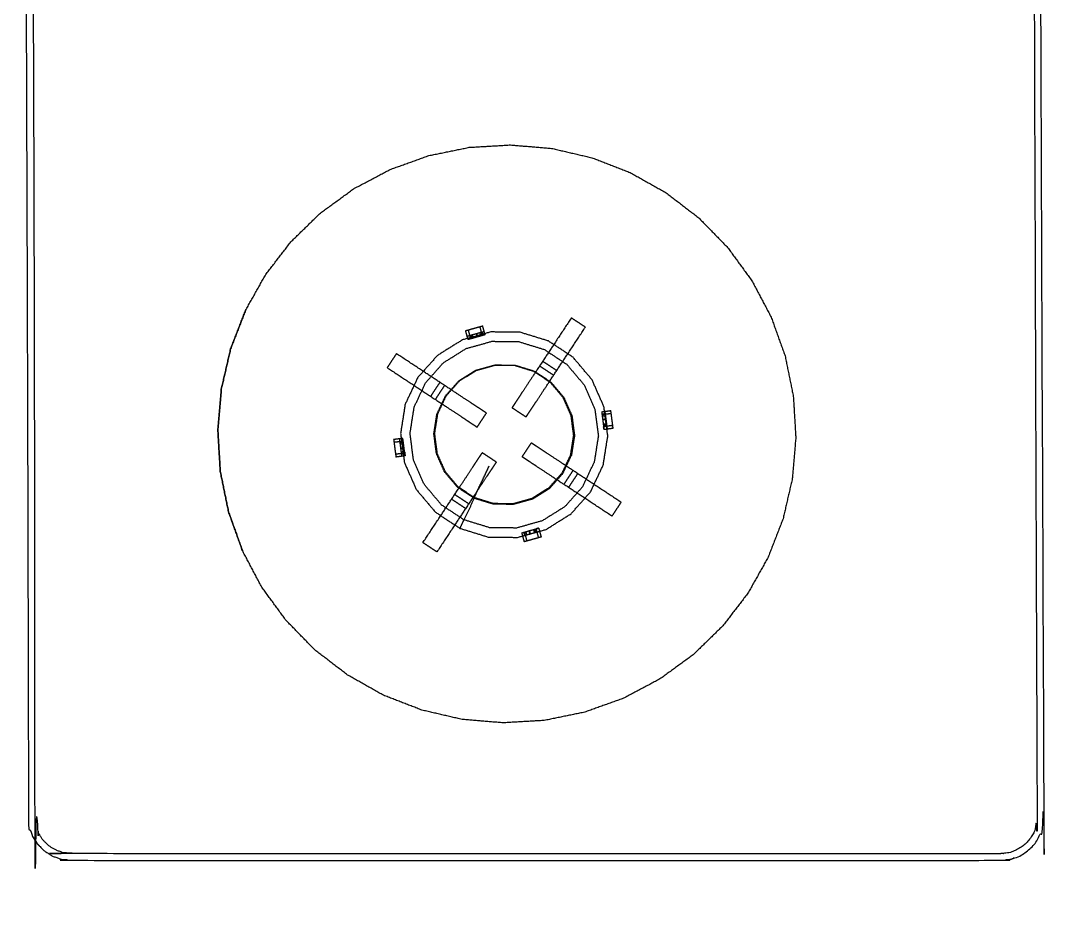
# Model space of a CAD drawing. Header units: millimetres. Extents: x 3429 to 24139, y -631 to 9878.
# Drawn here: x 8568.6 to 8644.1, y 3611.2 to 3677 of the extents above; entities that cross this region are included whole.
import ezdxf

# ---------------------------------------------------------------- set-up
doc = ezdxf.new("R2010")
doc.units = ezdxf.units.MM
for name, color, linetype, lineweight in [('multid_gorunus_3', 23, 'Continuous', 13), ('multid_gorunus_4', 15, 'Continuous', 9), ('multid_gorunus_5', 193, 'Continuous', 5), ('multid_gorunus_6', 54, 'Continuous', 0)]:
    doc.layers.add(name, color=color, linetype=linetype, lineweight=lineweight)

# ---------------------------------------------------------------- blocks, each defined once
blk = doc.blocks.new('grup-2')
at = {"layer": 'multid_gorunus_3', "lineweight": -3}
for points in [[(1850.679, 6079.01), (1850.366, 6079.046), (1850.053, 6079.082), (1849.766, 6079.185), (1849.479, 6079.288), (1849.225, 6079.449), (1848.972, 6079.61), (1848.76, 6079.822), (1848.549, 6080.034), (1848.388, 6080.287), (1848.226, 6080.541), (1848.123, 6080.828), (1848.021, 6081.115), (1847.984, 6081.428), (1847.948, 6081.74), (1848.276, 6143.515), (1848.276, 6195.285), (1848.312, 6195.597), (1848.348, 6195.91), (1848.451, 6196.197), (1848.554, 6196.485), (1848.715, 6196.738), (1848.876, 6196.992), (1849.088, 6197.203), (1849.3, 6197.415), (1849.553, 6197.576), (1849.807, 6197.737), (1850.094, 6197.84), (1850.381, 6197.943), (1850.694, 6197.979), (1851.006, 6198.015), (1885.276, 6198.015), (1919.545, 6198.015), (1919.858, 6197.979), (1920.171, 6197.943), (1920.458, 6197.84), (1920.745, 6197.737), (1920.999, 6197.576), (1921.252, 6197.415), (1921.464, 6197.203), (1921.675, 6196.992), (1921.837, 6196.738), (1921.998, 6196.485), (1922.101, 6196.197), (1922.204, 6195.91), (1922.24, 6195.597), (1922.276, 6195.285), (1921.948, 6153.51), (1921.948, 6081.74), (1921.912, 6081.428), (1921.876, 6081.115), (1921.773, 6080.828), (1921.67, 6080.541), (1921.509, 6080.287), (1921.348, 6080.034), (1921.136, 6079.822), (1920.925, 6079.61), (1920.671, 6079.449), (1920.418, 6079.288), (1920.13, 6079.185), (1919.843, 6079.082), (1919.53, 6079.046), (1919.218, 6079.01), (1884.948, 6079.01), (1850.679, 6079.01)], [(1850.679, 6079.01), (1850.366, 6079.046), (1850.053, 6079.082), (1849.766, 6079.185), (1849.479, 6079.288), (1849.225, 6079.449), (1848.972, 6079.61), (1848.76, 6079.822), (1848.549, 6080.034), (1848.388, 6080.287), (1848.226, 6080.541), (1848.123, 6080.828), (1848.021, 6081.115), (1847.984, 6081.428), (1847.948, 6081.74), (1848.276, 6143.515), (1848.276, 6195.285), (1848.312, 6195.597), (1848.348, 6195.91), (1848.451, 6196.197), (1848.554, 6196.485), (1848.715, 6196.738), (1848.876, 6196.992), (1849.088, 6197.203), (1849.3, 6197.415), (1849.553, 6197.576), (1849.807, 6197.737), (1850.094, 6197.84), (1850.381, 6197.943), (1850.694, 6197.979), (1851.006, 6198.015), (1885.276, 6198.015), (1919.545, 6198.015), (1919.858, 6197.979), (1920.171, 6197.943), (1920.458, 6197.84), (1920.745, 6197.737), (1920.999, 6197.576), (1921.252, 6197.415), (1921.464, 6197.203), (1921.675, 6196.992), (1921.837, 6196.738), (1921.998, 6196.485), (1922.101, 6196.197), (1922.204, 6195.91), (1922.24, 6195.597), (1922.276, 6195.285), (1921.948, 6153.51), (1921.948, 6081.74), (1921.912, 6081.428), (1921.876, 6081.115), (1921.773, 6080.828), (1921.67, 6080.541), (1921.509, 6080.287), (1921.348, 6080.034), (1921.136, 6079.822), (1920.925, 6079.61), (1920.671, 6079.449), (1920.418, 6079.288), (1920.13, 6079.185), (1919.843, 6079.082), (1919.53, 6079.046), (1919.218, 6079.01), (1884.948, 6079.01), (1850.679, 6079.01)], [(1849.937, 6078.595), (1850.307, 6078.553), (1850.677, 6078.51), (1884.948, 6078.51), (1919.22, 6078.51), (1919.59, 6078.553), (1919.96, 6078.595), (1920.299, 6078.717), (1920.639, 6078.838), (1920.939, 6079.029), (1921.238, 6079.22), (1921.488, 6079.47), (1921.739, 6079.72), (1921.929, 6080.02), (1922.12, 6080.319), (1922.241, 6080.659), (1922.363, 6080.999), (1922.406, 6081.369), (1922.448, 6081.738), (1922.448, 6153.51), (1922.776, 6195.287), (1922.733, 6195.657), (1922.691, 6196.027), (1922.569, 6196.366), (1922.447, 6196.706), (1922.257, 6197.006), (1922.066, 6197.305), (1921.816, 6197.555), (1921.566, 6197.806), (1921.266, 6197.996), (1920.966, 6198.187), (1920.627, 6198.308), (1920.287, 6198.43), (1919.917, 6198.473), (1919.547, 6198.515), (1885.276, 6198.515), (1851.004, 6198.515), (1850.635, 6198.473), (1850.265, 6198.43), (1849.925, 6198.308), (1849.585, 6198.187), (1849.286, 6197.996), (1848.986, 6197.806), (1848.736, 6197.555), (1848.486, 6197.305), (1848.295, 6197.006), (1848.104, 6196.706), (1847.983, 6196.366), (1847.861, 6196.027), (1847.819, 6195.657), (1847.776, 6195.287), (1847.776, 6143.515), (1847.448, 6081.738), (1847.491, 6081.369), (1847.534, 6080.999), (1847.655, 6080.659), (1847.777, 6080.319), (1847.967, 6080.02), (1848.158, 6079.72), (1848.408, 6079.47), (1848.658, 6079.22), (1848.958, 6079.029), (1849.258, 6078.838), (1849.597, 6078.717), (1849.937, 6078.595)], [(1849.937, 6078.595), (1850.307, 6078.553), (1850.677, 6078.51), (1884.948, 6078.51), (1919.22, 6078.51), (1919.59, 6078.553), (1919.96, 6078.595), (1920.299, 6078.717), (1920.639, 6078.838), (1920.939, 6079.029), (1921.238, 6079.22), (1921.488, 6079.47), (1921.739, 6079.72), (1921.929, 6080.02), (1922.12, 6080.319), (1922.241, 6080.659), (1922.363, 6080.999), (1922.406, 6081.369), (1922.448, 6081.738), (1922.448, 6153.51), (1922.776, 6195.287), (1922.733, 6195.657), (1922.691, 6196.027), (1922.569, 6196.366), (1922.447, 6196.706), (1922.257, 6197.006), (1922.066, 6197.305), (1921.816, 6197.555), (1921.566, 6197.806), (1921.266, 6197.996), (1920.966, 6198.187), (1920.627, 6198.308), (1920.287, 6198.43), (1919.917, 6198.473), (1919.547, 6198.515), (1885.276, 6198.515), (1851.004, 6198.515), (1850.635, 6198.473), (1850.265, 6198.43), (1849.925, 6198.308), (1849.585, 6198.187), (1849.286, 6197.996), (1848.986, 6197.806), (1848.736, 6197.555), (1848.486, 6197.305), (1848.295, 6197.006), (1848.104, 6196.706), (1847.983, 6196.366), (1847.861, 6196.027), (1847.819, 6195.657), (1847.776, 6195.287), (1847.776, 6143.515), (1847.448, 6081.738), (1847.491, 6081.369), (1847.534, 6080.999), (1847.655, 6080.659), (1847.777, 6080.319), (1847.967, 6080.02), (1848.158, 6079.72), (1848.408, 6079.47), (1848.658, 6079.22), (1848.958, 6079.029), (1849.258, 6078.838), (1849.597, 6078.717), (1849.937, 6078.595)]]:
    blk.add_open_spline(points, degree=2, knots=[-16, -16, -16, -15, -15, -14, -14, -13, -13, -12, -12, -11, -11, -10, -10, -9, -9, -8, -8, -7, -7, -6, -6, -5, -5, -4, -4, -3, -3, -2, -2, -1, -1, 0, 0, 1, 1, 2, 2, 3, 3, 4, 4, 5, 5, 6, 6, 7, 7, 8, 8, 9, 9, 10, 10, 11, 11, 12, 12, 13, 13, 14, 14, 15, 15, 16, 16, 16], dxfattribs=at)
at = {"layer": 'multid_gorunus_4', "lineweight": -3}
for points, knots in [([(1898.406, 6128.068), (1898.406, 6128.068), (1898.406, 6128.069), (1897.062, 6128.781), (1895.718, 6129.494), (1894.286, 6130.007), (1892.853, 6130.52), (1891.363, 6130.825), (1889.873, 6131.13), (1888.354, 6131.218), (1886.835, 6131.307), (1885.32, 6131.18), (1883.804, 6131.053), (1882.322, 6130.71), (1880.839, 6130.367), (1879.421, 6129.818), (1878.002, 6129.269), (1876.677, 6128.523), (1875.351, 6127.776), (1874.145, 6126.85), (1872.938, 6125.923), (1871.877, 6124.834), (1870.815, 6123.744), (1869.918, 6122.515), (1869.022, 6121.286), (1868.31, 6119.942), (1867.599, 6118.597), (1867.085, 6117.165), (1866.571, 6115.734), (1866.267, 6114.243), (1865.963, 6112.753), (1865.873, 6111.234), (1865.783, 6109.715), (1865.911, 6108.2), (1866.04, 6106.684), (1866.381, 6105.202), (1866.723, 6103.719), (1867.273, 6102.301), (1867.823, 6100.883), (1868.569, 6099.557), (1869.314, 6098.23), (1870.241, 6097.025), (1871.169, 6095.819), (1872.258, 6094.756), (1873.346, 6093.694), (1874.576, 6092.798), (1875.806, 6091.903), (1877.15, 6091.19), (1878.494, 6090.478), (1879.926, 6089.965), (1881.358, 6089.452), (1882.848, 6089.147), (1884.339, 6088.842), (1885.857, 6088.753), (1887.376, 6088.664), (1888.892, 6088.791), (1890.408, 6088.918), (1891.89, 6089.261), (1893.372, 6089.604), (1894.791, 6090.153), (1896.209, 6090.702), (1897.535, 6091.449), (1898.86, 6092.195), (1900.067, 6093.121), (1901.273, 6094.048), (1902.335, 6095.138), (1903.396, 6096.227), (1904.293, 6097.456), (1905.19, 6098.685), (1905.901, 6100.03), (1906.613, 6101.374), (1907.127, 6102.806), (1907.641, 6104.238), (1907.945, 6105.728), (1908.249, 6107.219), (1908.338, 6108.737), (1908.428, 6110.256), (1908.3, 6111.772), (1908.172, 6113.287), (1907.83, 6114.77), (1907.488, 6116.252), (1906.938, 6117.67), (1906.388, 6119.089), (1905.643, 6120.415), (1904.897, 6121.741), (1903.97, 6122.947), (1903.042, 6124.152), (1901.954, 6125.215), (1900.865, 6126.277), (1899.635, 6127.173), (1898.406, 6128.069)], [7.999876, 7.999876, 7.999876, 8, 8, 9, 9, 10, 10, 11, 11, 12, 12, 13, 13, 14, 14, 15, 15, 16, 16, 17, 17, 18, 18, 19, 19, 20, 20, 21, 21, 22, 22, 23, 23, 24, 24, 25, 25, 26, 26, 27, 27, 28, 28, 29, 29, 30, 30, 31, 31, 32, 32, 33, 33, 34, 34, 35, 35, 36, 36, 37, 37, 38, 38, 39, 39, 40, 40, 41, 41, 42, 42, 43, 43, 44, 44, 45, 45, 46, 46, 47, 47, 48, 48, 49, 49, 50, 50, 51, 51, 52, 52, 52]), ([(1898.406, 6128.068), (1898.406, 6128.068), (1898.406, 6128.069), (1897.062, 6128.781), (1895.718, 6129.494), (1894.286, 6130.007), (1892.853, 6130.52), (1891.363, 6130.825), (1889.873, 6131.13), (1888.354, 6131.218), (1886.835, 6131.307), (1885.32, 6131.18), (1883.804, 6131.053), (1882.322, 6130.71), (1880.839, 6130.367), (1879.421, 6129.818), (1878.002, 6129.269), (1876.677, 6128.523), (1875.351, 6127.776), (1874.145, 6126.85), (1872.938, 6125.923), (1871.877, 6124.834), (1870.815, 6123.744), (1869.918, 6122.515), (1869.022, 6121.286), (1868.31, 6119.942), (1867.599, 6118.597), (1867.085, 6117.165), (1866.571, 6115.734), (1866.267, 6114.243), (1865.963, 6112.753), (1865.873, 6111.234), (1865.783, 6109.715), (1865.911, 6108.2), (1866.04, 6106.684), (1866.381, 6105.202), (1866.723, 6103.719), (1867.273, 6102.301), (1867.823, 6100.883), (1868.569, 6099.557), (1869.314, 6098.23), (1870.241, 6097.025), (1871.169, 6095.819), (1872.258, 6094.756), (1873.346, 6093.694), (1874.576, 6092.798), (1875.806, 6091.903), (1877.15, 6091.19), (1878.494, 6090.478), (1879.926, 6089.965), (1881.358, 6089.452), (1882.848, 6089.147), (1884.339, 6088.842), (1885.857, 6088.753), (1887.376, 6088.664), (1888.892, 6088.791), (1890.408, 6088.918), (1891.89, 6089.261), (1893.372, 6089.604), (1894.791, 6090.153), (1896.209, 6090.702), (1897.535, 6091.449), (1898.86, 6092.195), (1900.067, 6093.121), (1901.273, 6094.048), (1902.335, 6095.138), (1903.396, 6096.227), (1904.293, 6097.456), (1905.19, 6098.685), (1905.901, 6100.03), (1906.613, 6101.374), (1907.127, 6102.806), (1907.641, 6104.238), (1907.945, 6105.728), (1908.249, 6107.219), (1908.338, 6108.737), (1908.428, 6110.256), (1908.3, 6111.772), (1908.172, 6113.287), (1907.83, 6114.77), (1907.488, 6116.252), (1906.938, 6117.67), (1906.388, 6119.089), (1905.643, 6120.415), (1904.897, 6121.741), (1903.97, 6122.947), (1903.042, 6124.152), (1901.954, 6125.215), (1900.865, 6126.277), (1899.635, 6127.173), (1898.406, 6128.069)], [7.999876, 7.999876, 7.999876, 8, 8, 9, 9, 10, 10, 11, 11, 12, 12, 13, 13, 14, 14, 15, 15, 16, 16, 17, 17, 18, 18, 19, 19, 20, 20, 21, 21, 22, 22, 23, 23, 24, 24, 25, 25, 26, 26, 27, 27, 28, 28, 29, 29, 30, 30, 31, 31, 32, 32, 33, 33, 34, 34, 35, 35, 36, 36, 37, 37, 38, 38, 39, 39, 40, 40, 41, 41, 42, 42, 43, 43, 44, 44, 45, 45, 46, 46, 47, 47, 48, 48, 49, 49, 50, 50, 51, 51, 52, 52, 52]), ([(1906.388, 6119.089), (1906.938, 6117.67), (1907.488, 6116.252), (1907.83, 6114.77), (1908.172, 6113.287), (1908.3, 6111.772), (1908.428, 6110.256), (1908.338, 6108.737), (1908.249, 6107.219), (1907.945, 6105.728), (1907.641, 6104.238), (1907.127, 6102.806), (1906.613, 6101.374)], [61, 61, 61, 62, 62, 63, 63, 64, 64, 65, 65, 66, 66, 67, 67, 67]), ([(1906.388, 6119.089), (1906.938, 6117.67), (1907.488, 6116.252), (1907.83, 6114.77), (1908.172, 6113.287), (1908.3, 6111.772), (1908.428, 6110.256), (1908.338, 6108.737), (1908.249, 6107.219), (1907.945, 6105.728), (1907.641, 6104.238), (1907.127, 6102.806), (1906.613, 6101.374)], [61, 61, 61, 62, 62, 63, 63, 64, 64, 65, 65, 66, 66, 67, 67, 67])]:
    blk.add_open_spline(points, degree=2, knots=knots, dxfattribs=at)
at = {"layer": 'multid_gorunus_5', "lineweight": -3}
for points, knots in [([(1881.308, 6117.859), (1881.567, 6118.03), (1881.825, 6118.201), (1882.084, 6118.372), (1882.343, 6118.543)], [0, 0, 0, 1, 1, 2, 2, 2]), ([(1881.308, 6117.859), (1881.567, 6118.03), (1881.825, 6118.201), (1882.084, 6118.372), (1882.343, 6118.543)], [0, 0, 0, 1, 1, 2, 2, 2]), ([(1882.343, 6118.543), (1882.987, 6117.568), (1883.631, 6116.594), (1884.159, 6115.794), (1884.688, 6114.994), (1884.956, 6114.588), (1885.224, 6114.183), (1885.452, 6113.838), (1885.68, 6113.493), (1885.867, 6113.209), (1886.054, 6112.926), (1886.201, 6112.704), (1886.347, 6112.483), (1886.452, 6112.324), (1886.556, 6112.166), (1886.619, 6112.071), (1886.682, 6111.975), (1886.703, 6111.944), (1886.724, 6111.912)], [8, 8, 8, 9, 9, 10, 10, 11, 11, 12, 12, 13, 13, 14, 14, 15, 15, 16, 16, 17, 17, 17]), ([(1882.343, 6118.543), (1882.987, 6117.568), (1883.631, 6116.594), (1884.159, 6115.794), (1884.688, 6114.994), (1884.956, 6114.588), (1885.224, 6114.183), (1885.452, 6113.838), (1885.68, 6113.493), (1885.867, 6113.209), (1886.054, 6112.926), (1886.201, 6112.704), (1886.347, 6112.483), (1886.452, 6112.324), (1886.556, 6112.166), (1886.619, 6112.071), (1886.682, 6111.975), (1886.703, 6111.944), (1886.724, 6111.912)], [8, 8, 8, 9, 9, 10, 10, 11, 11, 12, 12, 13, 13, 14, 14, 15, 15, 16, 16, 17, 17, 17]), ([(1885.689, 6111.228), (1885.668, 6111.26), (1885.647, 6111.291), (1885.584, 6111.387), (1885.521, 6111.482), (1885.416, 6111.641), (1885.312, 6111.799), (1885.165, 6112.02), (1885.019, 6112.242), (1884.832, 6112.525), (1884.644, 6112.809), (1884.417, 6113.154), (1884.189, 6113.499), (1883.921, 6113.904), (1883.653, 6114.31), (1883.124, 6115.11), (1882.596, 6115.91), (1881.952, 6116.884), (1881.308, 6117.859)], [2, 2, 2, 3, 3, 4, 4, 5, 5, 6, 6, 7, 7, 8, 8, 9, 9, 10, 10, 11, 11, 11]), ([(1885.689, 6111.228), (1885.668, 6111.26), (1885.647, 6111.291), (1885.584, 6111.387), (1885.521, 6111.482), (1885.416, 6111.641), (1885.312, 6111.799), (1885.165, 6112.02), (1885.019, 6112.242), (1884.832, 6112.525), (1884.644, 6112.809), (1884.417, 6113.154), (1884.189, 6113.499), (1883.921, 6113.904), (1883.653, 6114.31), (1883.124, 6115.11), (1882.596, 6115.91), (1881.952, 6116.884), (1881.308, 6117.859)], [2, 2, 2, 3, 3, 4, 4, 5, 5, 6, 6, 7, 7, 8, 8, 9, 9, 10, 10, 11, 11, 11]), ([(1888.705, 6117.297), (1888.74, 6117.423), (1888.775, 6117.548), (1888.832, 6117.752), (1888.889, 6117.956)], [0, 0, 0, 1, 1, 2, 2, 2]), ([(1888.705, 6117.297), (1888.74, 6117.423), (1888.775, 6117.548), (1888.832, 6117.752), (1888.889, 6117.956)], [0, 0, 0, 1, 1, 2, 2, 2]), ([(1890.144, 6117.605), (1890.002, 6117.645), (1889.86, 6117.684), (1889.642, 6117.745), (1889.424, 6117.806), (1889.232, 6117.86), (1889.041, 6117.914), (1888.965, 6117.935), (1888.889, 6117.956)], [25, 25, 25, 26, 26, 27, 27, 28, 28, 29, 29, 29]), ([(1890.144, 6117.605), (1890.002, 6117.645), (1889.86, 6117.684), (1889.642, 6117.745), (1889.424, 6117.806), (1889.232, 6117.86), (1889.041, 6117.914), (1888.965, 6117.935), (1888.889, 6117.956)], [25, 25, 25, 26, 26, 27, 27, 28, 28, 29, 29, 29]), ([(1888.901, 6117.243), (1888.936, 6117.368), (1888.971, 6117.493), (1889.028, 6117.697), (1889.085, 6117.901)], [0, 0, 0, 1, 1, 2, 2, 2]), ([(1888.901, 6117.243), (1888.936, 6117.368), (1888.971, 6117.493), (1889.028, 6117.697), (1889.085, 6117.901)], [0, 0, 0, 1, 1, 2, 2, 2]), ([(1888.705, 6117.297), (1888.781, 6117.276), (1888.856, 6117.255), (1889.048, 6117.201), (1889.24, 6117.148), (1889.457, 6117.087), (1889.675, 6117.026), (1889.818, 6116.986), (1889.96, 6116.946), (1889.995, 6117.072), (1890.03, 6117.197), (1890.087, 6117.401), (1890.144, 6117.605)], [-2, -2, -2, -1, -1, 0, 0, 1, 1, 2, 2, 3, 3, 4, 4, 4]), ([(1888.705, 6117.297), (1888.781, 6117.276), (1888.856, 6117.255), (1889.048, 6117.201), (1889.24, 6117.148), (1889.457, 6117.087), (1889.675, 6117.026), (1889.818, 6116.986), (1889.96, 6116.946), (1889.995, 6117.072), (1890.03, 6117.197), (1890.087, 6117.401), (1890.144, 6117.605)], [-2, -2, -2, -1, -1, 0, 0, 1, 1, 2, 2, 3, 3, 4, 4, 4]), ([(1890.03, 6117.197), (1889.888, 6117.237), (1889.746, 6117.277), (1889.528, 6117.338), (1889.31, 6117.399), (1889.118, 6117.452), (1888.926, 6117.506), (1888.851, 6117.527), (1888.775, 6117.548)], [0, 0, 0, 1, 1, 2, 2, 3, 3, 4, 4, 4]), ([(1890.03, 6117.197), (1889.888, 6117.237), (1889.746, 6117.277), (1889.528, 6117.338), (1889.31, 6117.399), (1889.118, 6117.452), (1888.926, 6117.506), (1888.851, 6117.527), (1888.775, 6117.548)], [0, 0, 0, 1, 1, 2, 2, 3, 3, 4, 4, 4]), ([(1889.96, 6117.656), (1889.903, 6117.453), (1889.846, 6117.249), (1889.811, 6117.123), (1889.775, 6116.998)], [34, 34, 34, 35, 35, 36, 36, 36]), ([(1889.96, 6117.656), (1889.903, 6117.453), (1889.846, 6117.249), (1889.811, 6117.123), (1889.775, 6116.998)], [34, 34, 34, 35, 35, 36, 36, 36]), ([(1888.619, 6111.528), (1888.651, 6111.549), (1888.682, 6111.57), (1888.778, 6111.632), (1888.873, 6111.695), (1889.032, 6111.8), (1889.19, 6111.905), (1889.411, 6112.051), (1889.633, 6112.197), (1889.916, 6112.385), (1890.2, 6112.572), (1890.545, 6112.8), (1890.89, 6113.028), (1891.295, 6113.296), (1891.701, 6113.564), (1892.501, 6114.092), (1893.301, 6114.621), (1894.275, 6115.265), (1895.25, 6115.909)], [2, 2, 2, 3, 3, 4, 4, 5, 5, 6, 6, 7, 7, 8, 8, 9, 9, 10, 10, 11, 11, 11]), ([(1888.619, 6111.528), (1888.651, 6111.549), (1888.682, 6111.57), (1888.778, 6111.632), (1888.873, 6111.695), (1889.032, 6111.8), (1889.19, 6111.905), (1889.411, 6112.051), (1889.633, 6112.197), (1889.916, 6112.385), (1890.2, 6112.572), (1890.545, 6112.8), (1890.89, 6113.028), (1891.295, 6113.296), (1891.701, 6113.564), (1892.501, 6114.092), (1893.301, 6114.621), (1894.275, 6115.265), (1895.25, 6115.909)], [2, 2, 2, 3, 3, 4, 4, 5, 5, 6, 6, 7, 7, 8, 8, 9, 9, 10, 10, 11, 11, 11]), ([(1895.25, 6115.909), (1895.421, 6115.65), (1895.592, 6115.391), (1895.763, 6115.132), (1895.934, 6114.874)], [0, 0, 0, 1, 1, 2, 2, 2]), ([(1895.25, 6115.909), (1895.421, 6115.65), (1895.592, 6115.391), (1895.763, 6115.132), (1895.934, 6114.874)], [0, 0, 0, 1, 1, 2, 2, 2]), ([(1883.424, 6114.656), (1883.683, 6114.827), (1883.942, 6114.998), (1884.201, 6115.169), (1884.459, 6115.34)], [0, 0, 0, 1, 1, 2, 2, 2]), ([(1883.424, 6114.656), (1883.683, 6114.827), (1883.942, 6114.998), (1884.201, 6115.169), (1884.459, 6115.34)], [0, 0, 0, 1, 1, 2, 2, 2]), ([(1883.653, 6114.31), (1883.912, 6114.481), (1884.17, 6114.652), (1884.429, 6114.823), (1884.688, 6114.994)], [0, 0, 0, 1, 1, 2, 2, 2]), ([(1883.653, 6114.31), (1883.912, 6114.481), (1884.17, 6114.652), (1884.429, 6114.823), (1884.688, 6114.994)], [0, 0, 0, 1, 1, 2, 2, 2]), ([(1895.934, 6114.874), (1894.959, 6114.23), (1893.985, 6113.586), (1893.185, 6113.057), (1892.385, 6112.529), (1891.979, 6112.261), (1891.574, 6111.993), (1891.229, 6111.765), (1890.884, 6111.537), (1890.6, 6111.35), (1890.317, 6111.162), (1890.095, 6111.016), (1889.874, 6110.87), (1889.715, 6110.765), (1889.557, 6110.66), (1889.462, 6110.597), (1889.366, 6110.534), (1889.335, 6110.513), (1889.303, 6110.492)], [8, 8, 8, 9, 9, 10, 10, 11, 11, 12, 12, 13, 13, 14, 14, 15, 15, 16, 16, 17, 17, 17]), ([(1895.934, 6114.874), (1894.959, 6114.23), (1893.985, 6113.586), (1893.185, 6113.057), (1892.385, 6112.529), (1891.979, 6112.261), (1891.574, 6111.993), (1891.229, 6111.765), (1890.884, 6111.537), (1890.6, 6111.35), (1890.317, 6111.162), (1890.095, 6111.016), (1889.874, 6110.87), (1889.715, 6110.765), (1889.557, 6110.66), (1889.462, 6110.597), (1889.366, 6110.534), (1889.335, 6110.513), (1889.303, 6110.492)], [8, 8, 8, 9, 9, 10, 10, 11, 11, 12, 12, 13, 13, 14, 14, 15, 15, 16, 16, 17, 17, 17]), ([(1891.701, 6113.564), (1891.872, 6113.305), (1892.043, 6113.046), (1892.214, 6112.787), (1892.385, 6112.529)], [0, 0, 0, 1, 1, 2, 2, 2]), ([(1891.701, 6113.564), (1891.872, 6113.305), (1892.043, 6113.046), (1892.214, 6112.787), (1892.385, 6112.529)], [0, 0, 0, 1, 1, 2, 2, 2]), ([(1892.047, 6113.793), (1892.218, 6113.534), (1892.389, 6113.275), (1892.56, 6113.016), (1892.731, 6112.757)], [0, 0, 0, 1, 1, 2, 2, 2]), ([(1892.047, 6113.793), (1892.218, 6113.534), (1892.389, 6113.275), (1892.56, 6113.016), (1892.731, 6112.757)], [0, 0, 0, 1, 1, 2, 2, 2]), ([(1885.689, 6111.228), (1885.948, 6111.399), (1886.207, 6111.57), (1886.466, 6111.741), (1886.724, 6111.912)], [0, 0, 0, 1, 1, 2, 2, 2]), ([(1885.689, 6111.228), (1885.948, 6111.399), (1886.207, 6111.57), (1886.466, 6111.741), (1886.724, 6111.912)], [0, 0, 0, 1, 1, 2, 2, 2]), ([(1879.26, 6110.413), (1879.279, 6110.56), (1879.298, 6110.706), (1879.328, 6110.931), (1879.357, 6111.155), (1879.383, 6111.352), (1879.409, 6111.55), (1879.419, 6111.628), (1879.429, 6111.706)], [25, 25, 25, 26, 26, 27, 27, 28, 28, 29, 29, 29]), ([(1879.26, 6110.413), (1879.279, 6110.56), (1879.298, 6110.706), (1879.328, 6110.931), (1879.357, 6111.155), (1879.383, 6111.352), (1879.409, 6111.55), (1879.419, 6111.628), (1879.429, 6111.706)], [25, 25, 25, 26, 26, 27, 27, 28, 28, 29, 29, 29]), ([(1880.107, 6111.617), (1880.097, 6111.539), (1880.087, 6111.461), (1880.061, 6111.264), (1880.035, 6111.066), (1880.006, 6110.842), (1879.976, 6110.618), (1879.957, 6110.471), (1879.938, 6110.325), (1879.809, 6110.342), (1879.68, 6110.359), (1879.47, 6110.386), (1879.26, 6110.413)], [-2, -2, -2, -1, -1, 0, 0, 1, 1, 2, 2, 3, 3, 4, 4, 4]), ([(1880.107, 6111.617), (1880.097, 6111.539), (1880.087, 6111.461), (1880.061, 6111.264), (1880.035, 6111.066), (1880.006, 6110.842), (1879.976, 6110.618), (1879.957, 6110.471), (1879.938, 6110.325), (1879.809, 6110.342), (1879.68, 6110.359), (1879.47, 6110.386), (1879.26, 6110.413)], [-2, -2, -2, -1, -1, 0, 0, 1, 1, 2, 2, 3, 3, 4, 4, 4]), ([(1880.081, 6111.415), (1879.951, 6111.432), (1879.822, 6111.449), (1879.612, 6111.476), (1879.403, 6111.503)], [0, 0, 0, 1, 1, 2, 2, 2]), ([(1880.081, 6111.415), (1879.951, 6111.432), (1879.822, 6111.449), (1879.612, 6111.476), (1879.403, 6111.503)], [0, 0, 0, 1, 1, 2, 2, 2]), ([(1880.107, 6111.617), (1879.978, 6111.634), (1879.849, 6111.651), (1879.639, 6111.678), (1879.429, 6111.706)], [0, 0, 0, 1, 1, 2, 2, 2]), ([(1880.107, 6111.617), (1879.978, 6111.634), (1879.849, 6111.651), (1879.639, 6111.678), (1879.429, 6111.706)], [0, 0, 0, 1, 1, 2, 2, 2]), ([(1879.68, 6110.359), (1879.699, 6110.505), (1879.718, 6110.651), (1879.747, 6110.876), (1879.777, 6111.1), (1879.802, 6111.297), (1879.828, 6111.495), (1879.839, 6111.573), (1879.849, 6111.651)], [0, 0, 0, 1, 1, 2, 2, 3, 3, 4, 4, 4]), ([(1879.68, 6110.359), (1879.699, 6110.505), (1879.718, 6110.651), (1879.747, 6110.876), (1879.777, 6111.1), (1879.802, 6111.297), (1879.828, 6111.495), (1879.839, 6111.573), (1879.849, 6111.651)], [0, 0, 0, 1, 1, 2, 2, 3, 3, 4, 4, 4]), ([(1888.619, 6111.528), (1888.79, 6111.269), (1888.961, 6111.01), (1889.132, 6110.751), (1889.303, 6110.492)], [0, 0, 0, 1, 1, 2, 2, 2]), ([(1888.619, 6111.528), (1888.79, 6111.269), (1888.961, 6111.01), (1889.132, 6110.751), (1889.303, 6110.492)], [0, 0, 0, 1, 1, 2, 2, 2]), ([(1879.285, 6110.603), (1879.495, 6110.576), (1879.704, 6110.548), (1879.834, 6110.531), (1879.963, 6110.515)], [34, 34, 34, 35, 35, 36, 36, 36]), ([(1879.285, 6110.603), (1879.495, 6110.576), (1879.704, 6110.548), (1879.834, 6110.531), (1879.963, 6110.515)], [34, 34, 34, 35, 35, 36, 36, 36]), ([(1894.648, 6108.674), (1894.638, 6108.597), (1894.628, 6108.519), (1894.618, 6108.442), (1894.608, 6108.364), (1894.618, 6108.442), (1894.628, 6108.519), (1894.654, 6108.717), (1894.68, 6108.914), (1894.709, 6109.138), (1894.738, 6109.363), (1894.758, 6109.509), (1894.777, 6109.656), (1894.906, 6109.639), (1895.035, 6109.622), (1895.245, 6109.594), (1895.455, 6109.567)], [-3.392285, -3.392285, -3.392285, -3, -3, -2, -2, -1, -1, 0, 0, 1, 1, 2, 2, 3, 3, 4, 4, 4]), ([(1894.648, 6108.674), (1894.638, 6108.597), (1894.628, 6108.519), (1894.618, 6108.442), (1894.608, 6108.364), (1894.618, 6108.442), (1894.628, 6108.519), (1894.654, 6108.717), (1894.68, 6108.914), (1894.709, 6109.138), (1894.738, 6109.363), (1894.758, 6109.509), (1894.777, 6109.656), (1894.906, 6109.639), (1895.035, 6109.622), (1895.245, 6109.594), (1895.455, 6109.567)], [-3.392285, -3.392285, -3.392285, -3, -3, -2, -2, -1, -1, 0, 0, 1, 1, 2, 2, 3, 3, 4, 4, 4]), ([(1895.035, 6109.622), (1895.016, 6109.475), (1894.997, 6109.329), (1894.967, 6109.105), (1894.938, 6108.88), (1894.912, 6108.683), (1894.886, 6108.486), (1894.876, 6108.408), (1894.866, 6108.33)], [0, 0, 0, 1, 1, 2, 2, 3, 3, 4, 4, 4]), ([(1895.035, 6109.622), (1895.016, 6109.475), (1894.997, 6109.329), (1894.967, 6109.105), (1894.938, 6108.88), (1894.912, 6108.683), (1894.886, 6108.486), (1894.876, 6108.408), (1894.866, 6108.33)], [0, 0, 0, 1, 1, 2, 2, 3, 3, 4, 4, 4]), ([(1895.455, 6109.567), (1895.436, 6109.42), (1895.416, 6109.274), (1895.387, 6109.05), (1895.358, 6108.825), (1895.332, 6108.628), (1895.306, 6108.431), (1895.296, 6108.353), (1895.286, 6108.275)], [25, 25, 25, 26, 26, 27, 27, 28, 28, 29, 29, 29]), ([(1895.455, 6109.567), (1895.436, 6109.42), (1895.416, 6109.274), (1895.387, 6109.05), (1895.358, 6108.825), (1895.332, 6108.628), (1895.306, 6108.431), (1895.296, 6108.353), (1895.286, 6108.275)], [25, 25, 25, 26, 26, 27, 27, 28, 28, 29, 29, 29]), ([(1885.299, 6109.334), (1885.268, 6109.313), (1885.236, 6109.292), (1885.141, 6109.229), (1885.045, 6109.166), (1884.887, 6109.062), (1884.728, 6108.957), (1884.507, 6108.811), (1884.285, 6108.664), (1884.002, 6108.477), (1883.718, 6108.29), (1883.373, 6108.062), (1883.028, 6107.834), (1882.623, 6107.566), (1882.217, 6107.298), (1881.417, 6106.769), (1880.617, 6106.241), (1879.643, 6105.597), (1878.668, 6104.953)], [2, 2, 2, 3, 3, 4, 4, 5, 5, 6, 6, 7, 7, 8, 8, 9, 9, 10, 10, 11, 11, 11]), ([(1885.299, 6109.334), (1885.268, 6109.313), (1885.236, 6109.292), (1885.141, 6109.229), (1885.045, 6109.166), (1884.887, 6109.062), (1884.728, 6108.957), (1884.507, 6108.811), (1884.285, 6108.664), (1884.002, 6108.477), (1883.718, 6108.29), (1883.373, 6108.062), (1883.028, 6107.834), (1882.623, 6107.566), (1882.217, 6107.298), (1881.417, 6106.769), (1880.617, 6106.241), (1879.643, 6105.597), (1878.668, 6104.953)], [2, 2, 2, 3, 3, 4, 4, 5, 5, 6, 6, 7, 7, 8, 8, 9, 9, 10, 10, 11, 11, 11]), ([(1885.299, 6109.334), (1885.47, 6109.076), (1885.641, 6108.817), (1885.812, 6108.558), (1885.983, 6108.299)], [0, 0, 0, 1, 1, 2, 2, 2]), ([(1885.299, 6109.334), (1885.47, 6109.076), (1885.641, 6108.817), (1885.812, 6108.558), (1885.983, 6108.299)], [0, 0, 0, 1, 1, 2, 2, 2]), ([(1895.43, 6109.377), (1895.22, 6109.405), (1895.01, 6109.432), (1894.881, 6109.449), (1894.752, 6109.466)], [34, 34, 34, 35, 35, 36, 36, 36]), ([(1895.43, 6109.377), (1895.22, 6109.405), (1895.01, 6109.432), (1894.881, 6109.449), (1894.752, 6109.466)], [34, 34, 34, 35, 35, 36, 36, 36]), ([(1879.352, 6103.918), (1880.327, 6104.562), (1881.301, 6105.206), (1882.101, 6105.734), (1882.901, 6106.263), (1883.307, 6106.531), (1883.712, 6106.799), (1884.057, 6107.027), (1884.402, 6107.255), (1884.686, 6107.442), (1884.969, 6107.629), (1885.191, 6107.776), (1885.412, 6107.922), (1885.571, 6108.027), (1885.729, 6108.131), (1885.825, 6108.194), (1885.92, 6108.257), (1885.952, 6108.278), (1885.983, 6108.299)], [8, 8, 8, 9, 9, 10, 10, 11, 11, 12, 12, 13, 13, 14, 14, 15, 15, 16, 16, 17, 17, 17]), ([(1879.352, 6103.918), (1880.327, 6104.562), (1881.301, 6105.206), (1882.101, 6105.734), (1882.901, 6106.263), (1883.307, 6106.531), (1883.712, 6106.799), (1884.057, 6107.027), (1884.402, 6107.255), (1884.686, 6107.442), (1884.969, 6107.629), (1885.191, 6107.776), (1885.412, 6107.922), (1885.571, 6108.027), (1885.729, 6108.131), (1885.825, 6108.194), (1885.92, 6108.257), (1885.952, 6108.278), (1885.983, 6108.299)], [8, 8, 8, 9, 9, 10, 10, 11, 11, 12, 12, 13, 13, 14, 14, 15, 15, 16, 16, 17, 17, 17]), ([(1887.882, 6107.908), (1888.141, 6108.079), (1888.4, 6108.25), (1888.659, 6108.421), (1888.917, 6108.592)], [0, 0, 0, 1, 1, 2, 2, 2]), ([(1887.882, 6107.908), (1888.141, 6108.079), (1888.4, 6108.25), (1888.659, 6108.421), (1888.917, 6108.592)], [0, 0, 0, 1, 1, 2, 2, 2]), ([(1893.299, 6101.961), (1892.655, 6102.936), (1892.011, 6103.91), (1891.482, 6104.71), (1890.954, 6105.51), (1890.686, 6105.916), (1890.418, 6106.321), (1890.19, 6106.666), (1889.962, 6107.011), (1889.775, 6107.295), (1889.587, 6107.578), (1889.441, 6107.8), (1889.295, 6108.021), (1889.19, 6108.18), (1889.085, 6108.338), (1889.022, 6108.433), (1888.959, 6108.529), (1888.938, 6108.561), (1888.917, 6108.592)], [8, 8, 8, 9, 9, 10, 10, 11, 11, 12, 12, 13, 13, 14, 14, 15, 15, 16, 16, 17, 17, 17]), ([(1893.299, 6101.961), (1892.655, 6102.936), (1892.011, 6103.91), (1891.482, 6104.71), (1890.954, 6105.51), (1890.686, 6105.916), (1890.418, 6106.321), (1890.19, 6106.666), (1889.962, 6107.011), (1889.775, 6107.295), (1889.587, 6107.578), (1889.441, 6107.8), (1889.295, 6108.021), (1889.19, 6108.18), (1889.085, 6108.338), (1889.022, 6108.433), (1888.959, 6108.529), (1888.938, 6108.561), (1888.917, 6108.592)], [8, 8, 8, 9, 9, 10, 10, 11, 11, 12, 12, 13, 13, 14, 14, 15, 15, 16, 16, 17, 17, 17]), ([(1894.634, 6108.566), (1894.631, 6108.543), (1894.628, 6108.519), (1894.618, 6108.442), (1894.608, 6108.364), (1894.618, 6108.442), (1894.628, 6108.519), (1894.631, 6108.543), (1894.634, 6108.566)], [42.882837, 42.882837, 42.882837, 43, 43, 44, 44, 45, 45, 45.117162, 45.117162, 45.117162]), ([(1894.634, 6108.566), (1894.631, 6108.543), (1894.628, 6108.519), (1894.618, 6108.442), (1894.608, 6108.364), (1894.618, 6108.442), (1894.628, 6108.519), (1894.631, 6108.543), (1894.634, 6108.566)], [42.882837, 42.882837, 42.882837, 43, 43, 44, 44, 45, 45, 45.117162, 45.117162, 45.117162]), ([(1894.608, 6108.364), (1894.737, 6108.347), (1894.866, 6108.33), (1895.076, 6108.302), (1895.286, 6108.275)], [0, 0, 0, 1, 1, 2, 2, 2]), ([(1894.608, 6108.364), (1894.737, 6108.347), (1894.866, 6108.33), (1895.076, 6108.302), (1895.286, 6108.275)], [0, 0, 0, 1, 1, 2, 2, 2]), ([(1894.634, 6108.566), (1894.763, 6108.549), (1894.892, 6108.532), (1895.102, 6108.504), (1895.312, 6108.477)], [0, 0, 0, 1, 1, 2, 2, 2]), ([(1894.634, 6108.566), (1894.763, 6108.549), (1894.892, 6108.532), (1895.102, 6108.504), (1895.312, 6108.477)], [0, 0, 0, 1, 1, 2, 2, 2]), ([(1882.217, 6107.298), (1882.388, 6107.039), (1882.559, 6106.78), (1882.73, 6106.522), (1882.901, 6106.263)], [0, 0, 0, 1, 1, 2, 2, 2]), ([(1882.217, 6107.298), (1882.388, 6107.039), (1882.559, 6106.78), (1882.73, 6106.522), (1882.901, 6106.263)], [0, 0, 0, 1, 1, 2, 2, 2]), ([(1887.882, 6107.908), (1887.903, 6107.877), (1887.924, 6107.845), (1887.987, 6107.75), (1888.05, 6107.654), (1888.155, 6107.496), (1888.26, 6107.337), (1888.406, 6107.116), (1888.552, 6106.894), (1888.74, 6106.611), (1888.927, 6106.327), (1889.155, 6105.982), (1889.383, 6105.637), (1889.651, 6105.232), (1889.919, 6104.826), (1890.447, 6104.026), (1890.976, 6103.226), (1891.62, 6102.252), (1892.264, 6101.277)], [2, 2, 2, 3, 3, 4, 4, 5, 5, 6, 6, 7, 7, 8, 8, 9, 9, 10, 10, 11, 11, 11]), ([(1887.882, 6107.908), (1887.903, 6107.877), (1887.924, 6107.845), (1887.987, 6107.75), (1888.05, 6107.654), (1888.155, 6107.496), (1888.26, 6107.337), (1888.406, 6107.116), (1888.552, 6106.894), (1888.74, 6106.611), (1888.927, 6106.327), (1889.155, 6105.982), (1889.383, 6105.637), (1889.651, 6105.232), (1889.919, 6104.826), (1890.447, 6104.026), (1890.976, 6103.226), (1891.62, 6102.252), (1892.264, 6101.277)], [2, 2, 2, 3, 3, 4, 4, 5, 5, 6, 6, 7, 7, 8, 8, 9, 9, 10, 10, 11, 11, 11]), ([(1881.871, 6107.069), (1882.042, 6106.811), (1882.213, 6106.552), (1882.384, 6106.293), (1882.555, 6106.034)], [0, 0, 0, 1, 1, 2, 2, 2]), ([(1881.871, 6107.069), (1882.042, 6106.811), (1882.213, 6106.552), (1882.384, 6106.293), (1882.555, 6106.034)], [0, 0, 0, 1, 1, 2, 2, 2]), ([(1878.668, 6104.953), (1878.839, 6104.694), (1879.01, 6104.436), (1879.181, 6104.177), (1879.352, 6103.918)], [0, 0, 0, 1, 1, 2, 2, 2]), ([(1878.668, 6104.953), (1878.839, 6104.694), (1879.01, 6104.436), (1879.181, 6104.177), (1879.352, 6103.918)], [0, 0, 0, 1, 1, 2, 2, 2]), ([(1889.919, 6104.826), (1890.177, 6104.997), (1890.436, 6105.168), (1890.695, 6105.339), (1890.954, 6105.51)], [0, 0, 0, 1, 1, 2, 2, 2]), ([(1889.919, 6104.826), (1890.177, 6104.997), (1890.436, 6105.168), (1890.695, 6105.339), (1890.954, 6105.51)], [0, 0, 0, 1, 1, 2, 2, 2]), ([(1890.147, 6104.48), (1890.406, 6104.651), (1890.665, 6104.822), (1890.924, 6104.993), (1891.182, 6105.164)], [0, 0, 0, 1, 1, 2, 2, 2]), ([(1890.147, 6104.48), (1890.406, 6104.651), (1890.665, 6104.822), (1890.924, 6104.993), (1891.182, 6105.164)], [0, 0, 0, 1, 1, 2, 2, 2]), ([(1886.01, 6102.683), (1885.934, 6102.704), (1885.858, 6102.725), (1885.667, 6102.779), (1885.475, 6102.833), (1885.257, 6102.893), (1885.039, 6102.954), (1884.897, 6102.994), (1884.755, 6103.034), (1884.72, 6102.909), (1884.685, 6102.783), (1884.628, 6102.579), (1884.571, 6102.376)], [-2, -2, -2, -1, -1, 0, 0, 1, 1, 2, 2, 3, 3, 4, 4, 4]), ([(1886.01, 6102.683), (1885.934, 6102.704), (1885.858, 6102.725), (1885.667, 6102.779), (1885.475, 6102.833), (1885.257, 6102.893), (1885.039, 6102.954), (1884.897, 6102.994), (1884.755, 6103.034), (1884.72, 6102.909), (1884.685, 6102.783), (1884.628, 6102.579), (1884.571, 6102.376)], [-2, -2, -2, -1, -1, 0, 0, 1, 1, 2, 2, 3, 3, 4, 4, 4]), ([(1884.685, 6102.783), (1884.827, 6102.743), (1884.969, 6102.704), (1885.187, 6102.643), (1885.405, 6102.582), (1885.597, 6102.528), (1885.788, 6102.474), (1885.864, 6102.453), (1885.94, 6102.432)], [0, 0, 0, 1, 1, 2, 2, 3, 3, 4, 4, 4]), ([(1884.685, 6102.783), (1884.827, 6102.743), (1884.969, 6102.704), (1885.187, 6102.643), (1885.405, 6102.582), (1885.597, 6102.528), (1885.788, 6102.474), (1885.864, 6102.453), (1885.94, 6102.432)], [0, 0, 0, 1, 1, 2, 2, 3, 3, 4, 4, 4]), ([(1884.755, 6102.324), (1884.812, 6102.528), (1884.869, 6102.732), (1884.904, 6102.857), (1884.939, 6102.982)], [34, 34, 34, 35, 35, 36, 36, 36]), ([(1884.755, 6102.324), (1884.812, 6102.528), (1884.869, 6102.732), (1884.904, 6102.857), (1884.939, 6102.982)], [34, 34, 34, 35, 35, 36, 36, 36]), ([(1885.814, 6102.738), (1885.778, 6102.612), (1885.743, 6102.487), (1885.686, 6102.283), (1885.629, 6102.079)], [0, 0, 0, 1, 1, 2, 2, 2]), ([(1885.814, 6102.738), (1885.778, 6102.612), (1885.743, 6102.487), (1885.686, 6102.283), (1885.629, 6102.079)], [0, 0, 0, 1, 1, 2, 2, 2]), ([(1886.01, 6102.683), (1885.975, 6102.557), (1885.94, 6102.432), (1885.883, 6102.228), (1885.826, 6102.024)], [0, 0, 0, 1, 1, 2, 2, 2]), ([(1886.01, 6102.683), (1885.975, 6102.557), (1885.94, 6102.432), (1885.883, 6102.228), (1885.826, 6102.024)], [0, 0, 0, 1, 1, 2, 2, 2]), ([(1884.571, 6102.376), (1884.713, 6102.336), (1884.855, 6102.296), (1885.073, 6102.235), (1885.291, 6102.174), (1885.483, 6102.12), (1885.674, 6102.067), (1885.75, 6102.046), (1885.826, 6102.024)], [25, 25, 25, 26, 26, 27, 27, 28, 28, 29, 29, 29]), ([(1884.571, 6102.376), (1884.713, 6102.336), (1884.855, 6102.296), (1885.073, 6102.235), (1885.291, 6102.174), (1885.483, 6102.12), (1885.674, 6102.067), (1885.75, 6102.046), (1885.826, 6102.024)], [25, 25, 25, 26, 26, 27, 27, 28, 28, 29, 29, 29]), ([(1892.264, 6101.277), (1892.522, 6101.448), (1892.781, 6101.619), (1893.04, 6101.79), (1893.299, 6101.961)], [0, 0, 0, 1, 1, 2, 2, 2]), ([(1892.264, 6101.277), (1892.522, 6101.448), (1892.781, 6101.619), (1893.04, 6101.79), (1893.299, 6101.961)], [0, 0, 0, 1, 1, 2, 2, 2])]:
    blk.add_open_spline(points, degree=2, knots=knots, dxfattribs=at)
for points in [[(1888.856, 6117.255), (1888.891, 6117.381), (1888.926, 6117.506)], [(1888.856, 6117.255), (1888.891, 6117.381), (1888.926, 6117.506)], [(1889.007, 6117.213), (1889.042, 6117.339), (1889.077, 6117.464)], [(1889.007, 6117.213), (1889.042, 6117.339), (1889.077, 6117.464)], [(1889.24, 6117.148), (1889.275, 6117.273), (1889.31, 6117.399)], [(1889.24, 6117.148), (1889.275, 6117.273), (1889.31, 6117.399)], [(1889.274, 6117.138), (1889.309, 6117.264), (1889.344, 6117.389)], [(1889.274, 6117.138), (1889.309, 6117.264), (1889.344, 6117.389)], [(1889.577, 6117.053), (1889.612, 6117.179), (1889.647, 6117.304)], [(1889.577, 6117.053), (1889.612, 6117.179), (1889.647, 6117.304)], [(1889.675, 6117.026), (1889.71, 6117.151), (1889.746, 6117.277)], [(1889.675, 6117.026), (1889.71, 6117.151), (1889.746, 6117.277)], [(1880.03, 6111.031), (1879.901, 6111.048), (1879.772, 6111.065)], [(1880.03, 6111.031), (1879.901, 6111.048), (1879.772, 6111.065)], [(1880.035, 6111.066), (1879.906, 6111.083), (1879.777, 6111.1)], [(1880.035, 6111.066), (1879.906, 6111.083), (1879.777, 6111.1)], [(1880.066, 6111.306), (1879.937, 6111.323), (1879.808, 6111.34)], [(1880.066, 6111.306), (1879.937, 6111.323), (1879.808, 6111.34)], [(1880.087, 6111.461), (1879.957, 6111.478), (1879.828, 6111.495)], [(1880.087, 6111.461), (1879.957, 6111.478), (1879.828, 6111.495)], [(1879.976, 6110.618), (1879.847, 6110.634), (1879.718, 6110.651)], [(1879.976, 6110.618), (1879.847, 6110.634), (1879.718, 6110.651)], [(1879.989, 6110.719), (1879.86, 6110.736), (1879.731, 6110.752)], [(1879.989, 6110.719), (1879.86, 6110.736), (1879.731, 6110.752)], [(1879.938, 6110.325), (1879.95, 6110.42), (1879.963, 6110.515)], [(1879.938, 6110.325), (1879.95, 6110.42), (1879.963, 6110.515)], [(1879.938, 6110.325), (1879.95, 6110.42), (1879.963, 6110.515)], [(1879.938, 6110.325), (1879.95, 6110.42), (1879.963, 6110.515)], [(1894.68, 6108.914), (1894.809, 6108.897), (1894.938, 6108.88)], [(1894.68, 6108.914), (1894.809, 6108.897), (1894.938, 6108.88)], [(1894.684, 6108.949), (1894.813, 6108.932), (1894.943, 6108.915)], [(1894.684, 6108.949), (1894.813, 6108.932), (1894.943, 6108.915)], [(1894.725, 6109.262), (1894.854, 6109.245), (1894.984, 6109.228)], [(1894.725, 6109.262), (1894.854, 6109.245), (1894.984, 6109.228)], [(1894.738, 6109.363), (1894.868, 6109.346), (1894.997, 6109.329)], [(1894.738, 6109.363), (1894.868, 6109.346), (1894.997, 6109.329)], [(1894.628, 6108.519), (1894.757, 6108.503), (1894.886, 6108.486)], [(1894.628, 6108.519), (1894.757, 6108.503), (1894.886, 6108.486)], [(1894.648, 6108.674), (1894.777, 6108.657), (1894.907, 6108.64)], [(1894.648, 6108.674), (1894.777, 6108.657), (1894.907, 6108.64)], [(1889.502, 6105.296), (1888.954, 6106.458), (1888.405, 6107.62)], [(1889.502, 6105.296), (1888.954, 6106.458), (1888.405, 6107.62)], [(1889.515, 6105.234), (1889.89, 6104.44), (1890.265, 6103.645)], [(1889.515, 6105.234), (1889.89, 6104.44), (1890.265, 6103.645)], [(1890.562, 6103.016), (1890.414, 6103.33), (1890.265, 6103.645)], [(1890.562, 6103.016), (1890.414, 6103.33), (1890.265, 6103.645)], [(1884.755, 6103.034), (1884.847, 6103.008), (1884.939, 6102.982)], [(1884.755, 6103.034), (1884.847, 6103.008), (1884.939, 6102.982)], [(1884.755, 6103.034), (1884.847, 6103.008), (1884.939, 6102.982)], [(1884.755, 6103.034), (1884.847, 6103.008), (1884.939, 6102.982)], [(1885.039, 6102.954), (1885.004, 6102.829), (1884.969, 6102.704)], [(1885.039, 6102.954), (1885.004, 6102.829), (1884.969, 6102.704)], [(1885.137, 6102.927), (1885.102, 6102.802), (1885.067, 6102.676)], [(1885.137, 6102.927), (1885.102, 6102.802), (1885.067, 6102.676)], [(1885.441, 6102.842), (1885.406, 6102.717), (1885.371, 6102.591)], [(1885.441, 6102.842), (1885.406, 6102.717), (1885.371, 6102.591)], [(1885.475, 6102.833), (1885.44, 6102.707), (1885.405, 6102.582)], [(1885.475, 6102.833), (1885.44, 6102.707), (1885.405, 6102.582)], [(1885.708, 6102.767), (1885.673, 6102.642), (1885.638, 6102.516)], [(1885.708, 6102.767), (1885.673, 6102.642), (1885.638, 6102.516)], [(1885.858, 6102.725), (1885.823, 6102.6), (1885.788, 6102.474)], [(1885.858, 6102.725), (1885.823, 6102.6), (1885.788, 6102.474)]]:
    blk.add_open_spline(points, degree=2, dxfattribs=at)
at = {"layer": 'multid_gorunus_6', "lineweight": -3}
for points in [[(1888.291, 6117.508), (1887.203, 6117.494), (1886.115, 6117.48), (1885.075, 6117.16), (1884.035, 6116.841), (1883.128, 6116.241), (1882.22, 6115.641), (1881.518, 6114.81), (1880.816, 6113.979), (1880.377, 6112.984), (1879.938, 6111.989), (1879.796, 6110.91), (1879.655, 6109.831), (1879.824, 6108.756), (1879.992, 6107.682), (1880.457, 6106.698), (1880.921, 6105.714), (1881.644, 6104.901), (1882.367, 6104.088), (1883.289, 6103.512), (1884.212, 6102.935), (1885.259, 6102.642), (1886.307, 6102.349), (1887.395, 6102.362), (1888.482, 6102.376), (1889.522, 6102.696), (1890.562, 6103.016), (1891.47, 6103.615), (1892.377, 6104.215), (1893.079, 6105.046), (1893.781, 6105.877), (1894.221, 6106.872), (1894.66, 6107.868), (1894.801, 6108.946), (1894.942, 6110.025), (1894.774, 6111.1), (1894.605, 6112.174), (1894.141, 6113.158), (1893.677, 6114.142), (1892.954, 6114.955), (1892.231, 6115.768), (1891.308, 6116.345), (1890.386, 6116.921), (1889.338, 6117.214), (1888.291, 6117.508)], [(1888.291, 6117.508), (1887.203, 6117.494), (1886.115, 6117.48), (1885.075, 6117.16), (1884.035, 6116.841), (1883.128, 6116.241), (1882.22, 6115.641), (1881.518, 6114.81), (1880.816, 6113.979), (1880.377, 6112.984), (1879.938, 6111.989), (1879.796, 6110.91), (1879.655, 6109.831), (1879.824, 6108.756), (1879.992, 6107.682), (1880.457, 6106.698), (1880.921, 6105.714), (1881.644, 6104.901), (1882.367, 6104.088), (1883.289, 6103.512), (1884.212, 6102.935), (1885.259, 6102.642), (1886.307, 6102.349), (1887.395, 6102.362), (1888.482, 6102.376), (1889.522, 6102.696), (1890.562, 6103.016), (1891.47, 6103.615), (1892.377, 6104.215), (1893.079, 6105.046), (1893.781, 6105.877), (1894.221, 6106.872), (1894.66, 6107.868), (1894.801, 6108.946), (1894.942, 6110.025), (1894.774, 6111.1), (1894.605, 6112.174), (1894.141, 6113.158), (1893.677, 6114.142), (1892.954, 6114.955), (1892.231, 6115.768), (1891.308, 6116.345), (1890.386, 6116.921), (1889.338, 6117.214), (1888.291, 6117.508)], [(1887.975, 6115.039), (1887.244, 6115.029), (1886.513, 6115.02), (1885.814, 6114.805), (1885.115, 6114.59), (1884.504, 6114.187), (1883.894, 6113.784), (1883.422, 6113.225), (1882.95, 6112.666), (1882.655, 6111.997), (1882.36, 6111.328), (1882.265, 6110.603), (1882.17, 6109.878), (1882.283, 6109.155), (1882.396, 6108.433), (1882.709, 6107.772), (1883.021, 6107.11), (1883.507, 6106.564), (1883.993, 6106.017), (1884.613, 6105.629), (1885.233, 6105.242), (1885.937, 6105.045), (1886.642, 6104.848), (1887.373, 6104.857), (1888.104, 6104.866), (1888.803, 6105.081), (1889.502, 6105.296), (1890.112, 6105.699), (1890.723, 6106.102), (1891.194, 6106.661), (1891.666, 6107.22), (1891.962, 6107.889), (1892.257, 6108.558), (1892.352, 6109.283), (1892.447, 6110.008), (1892.334, 6110.731), (1892.22, 6111.453), (1891.908, 6112.115), (1891.596, 6112.776), (1891.11, 6113.323), (1890.624, 6113.869), (1890.004, 6114.257), (1889.384, 6114.644), (1888.679, 6114.841), (1887.975, 6115.039)], [(1887.975, 6115.039), (1887.244, 6115.029), (1886.513, 6115.02), (1885.814, 6114.805), (1885.115, 6114.59), (1884.504, 6114.187), (1883.894, 6113.784), (1883.422, 6113.225), (1882.95, 6112.666), (1882.655, 6111.997), (1882.36, 6111.328), (1882.265, 6110.603), (1882.17, 6109.878), (1882.283, 6109.155), (1882.396, 6108.433), (1882.709, 6107.772), (1883.021, 6107.11), (1883.507, 6106.564), (1883.993, 6106.017), (1884.613, 6105.629), (1885.233, 6105.242), (1885.937, 6105.045), (1886.642, 6104.848), (1887.373, 6104.857), (1888.104, 6104.866), (1888.803, 6105.081), (1889.502, 6105.296), (1890.112, 6105.699), (1890.723, 6106.102), (1891.194, 6106.661), (1891.666, 6107.22), (1891.962, 6107.889), (1892.257, 6108.558), (1892.352, 6109.283), (1892.447, 6110.008), (1892.334, 6110.731), (1892.22, 6111.453), (1891.908, 6112.115), (1891.596, 6112.776), (1891.11, 6113.323), (1890.624, 6113.869), (1890.004, 6114.257), (1889.384, 6114.644), (1888.679, 6114.841), (1887.975, 6115.039)]]:
    blk.add_open_spline(points, degree=2, knots=[17, 17, 17, 18, 18, 19, 19, 20, 20, 21, 21, 22, 22, 23, 23, 24, 24, 25, 25, 26, 26, 27, 27, 28, 28, 29, 29, 30, 30, 31, 31, 32, 32, 33, 33, 34, 34, 35, 35, 36, 36, 37, 37, 38, 38, 39, 39, 39], dxfattribs=at)
for points in [[(1886.223, 6116.792), (1885.278, 6116.502), (1884.333, 6116.211)], [(1886.223, 6116.792), (1885.278, 6116.502), (1884.333, 6116.211)], [(1888.2, 6116.818), (1887.212, 6116.805), (1886.223, 6116.792)], [(1888.2, 6116.818), (1887.212, 6116.805), (1886.223, 6116.792)], [(1890.105, 6116.284), (1889.153, 6116.551), (1888.2, 6116.818)], [(1890.105, 6116.284), (1889.153, 6116.551), (1888.2, 6116.818)], [(1891.782, 6115.236), (1890.943, 6115.76), (1890.105, 6116.284)], [(1891.782, 6115.236), (1890.943, 6115.76), (1890.105, 6116.284)], [(1884.333, 6116.211), (1883.508, 6115.666), (1882.683, 6115.121)], [(1884.333, 6116.211), (1883.508, 6115.666), (1882.683, 6115.121)], [(1882.683, 6115.121), (1882.044, 6114.366), (1881.406, 6113.61)], [(1882.683, 6115.121), (1882.044, 6114.366), (1881.406, 6113.61)], [(1886.495, 6115.056), (1885.789, 6114.839), (1885.083, 6114.622)], [(1886.495, 6115.056), (1885.789, 6114.839), (1885.083, 6114.622)], [(1887.972, 6115.075), (1887.234, 6115.066), (1886.495, 6115.056)], [(1887.972, 6115.075), (1887.234, 6115.066), (1886.495, 6115.056)], [(1889.395, 6114.677), (1888.684, 6114.876), (1887.972, 6115.075)], [(1889.395, 6114.677), (1888.684, 6114.876), (1887.972, 6115.075)], [(1893.096, 6113.758), (1892.439, 6114.497), (1891.782, 6115.236)], [(1893.096, 6113.758), (1892.439, 6114.497), (1891.782, 6115.236)], [(1885.083, 6114.622), (1884.466, 6114.215), (1883.85, 6113.808)], [(1885.083, 6114.622), (1884.466, 6114.215), (1883.85, 6113.808)], [(1890.648, 6113.894), (1890.022, 6114.285), (1889.395, 6114.677)], [(1890.648, 6113.894), (1890.022, 6114.285), (1889.395, 6114.677)], [(1881.406, 6113.61), (1881.007, 6112.706), (1880.608, 6111.801)], [(1881.406, 6113.61), (1881.007, 6112.706), (1880.608, 6111.801)], [(1883.85, 6113.808), (1883.373, 6113.243), (1882.897, 6112.679)], [(1883.85, 6113.808), (1883.373, 6113.243), (1882.897, 6112.679)], [(1891.63, 6112.79), (1891.139, 6113.342), (1890.648, 6113.894)], [(1891.63, 6112.79), (1891.139, 6113.342), (1890.648, 6113.894)], [(1893.94, 6111.97), (1893.518, 6112.864), (1893.096, 6113.758)], [(1893.94, 6111.97), (1893.518, 6112.864), (1893.096, 6113.758)], [(1882.897, 6112.679), (1882.598, 6112.003), (1882.3, 6111.327)], [(1882.897, 6112.679), (1882.598, 6112.003), (1882.3, 6111.327)], [(1892.26, 6111.453), (1891.945, 6112.122), (1891.63, 6112.79)], [(1892.26, 6111.453), (1891.945, 6112.122), (1891.63, 6112.79)], [(1880.608, 6111.801), (1880.479, 6110.821), (1880.351, 6109.84)], [(1880.608, 6111.801), (1880.479, 6110.821), (1880.351, 6109.84)], [(1894.246, 6110.016), (1894.093, 6110.993), (1893.94, 6111.97)], [(1894.246, 6110.016), (1894.093, 6110.993), (1893.94, 6111.97)], [(1882.3, 6111.327), (1882.204, 6110.595), (1882.108, 6109.862)], [(1882.3, 6111.327), (1882.204, 6110.595), (1882.108, 6109.862)], [(1892.489, 6109.994), (1892.375, 6110.724), (1892.26, 6111.453)], [(1892.489, 6109.994), (1892.375, 6110.724), (1892.26, 6111.453)], [(1880.351, 6109.84), (1880.504, 6108.863), (1880.657, 6107.886)], [(1880.351, 6109.84), (1880.504, 6108.863), (1880.657, 6107.886)], [(1882.108, 6109.862), (1882.223, 6109.133), (1882.337, 6108.403)], [(1882.108, 6109.862), (1882.223, 6109.133), (1882.337, 6108.403)], [(1892.297, 6108.529), (1892.393, 6109.261), (1892.489, 6109.994)], [(1892.297, 6108.529), (1892.393, 6109.261), (1892.489, 6109.994)], [(1893.99, 6108.055), (1894.118, 6109.036), (1894.246, 6110.016)], [(1893.99, 6108.055), (1894.118, 6109.036), (1894.246, 6110.016)], [(1882.968, 6107.067), (1882.653, 6107.735), (1882.337, 6108.403)], [(1882.968, 6107.067), (1882.653, 6107.735), (1882.337, 6108.403)], [(1891.701, 6107.177), (1891.999, 6107.853), (1892.297, 6108.529)], [(1891.701, 6107.177), (1891.999, 6107.853), (1892.297, 6108.529)], [(1893.191, 6106.246), (1893.59, 6107.151), (1893.99, 6108.055)], [(1893.191, 6106.246), (1893.59, 6107.151), (1893.99, 6108.055)], [(1881.502, 6106.098), (1881.08, 6106.992), (1880.657, 6107.886)], [(1881.502, 6106.098), (1881.08, 6106.992), (1880.657, 6107.886)], [(1882.968, 6107.067), (1883.459, 6106.515), (1883.949, 6105.962)], [(1882.968, 6107.067), (1883.459, 6106.515), (1883.949, 6105.962)], [(1890.747, 6106.049), (1891.224, 6106.613), (1891.701, 6107.177)], [(1890.747, 6106.049), (1891.224, 6106.613), (1891.701, 6107.177)], [(1881.502, 6106.098), (1882.159, 6105.359), (1882.816, 6104.62)], [(1881.502, 6106.098), (1882.159, 6105.359), (1882.816, 6104.62)], [(1883.949, 6105.962), (1884.576, 6105.571), (1885.202, 6105.179)], [(1883.949, 6105.962), (1884.576, 6105.571), (1885.202, 6105.179)], [(1889.515, 6105.234), (1890.131, 6105.641), (1890.747, 6106.049)], [(1889.515, 6105.234), (1890.131, 6105.641), (1890.747, 6106.049)], [(1891.915, 6104.735), (1892.553, 6105.491), (1893.191, 6106.246)], [(1891.915, 6104.735), (1892.553, 6105.491), (1893.191, 6106.246)], [(1885.202, 6105.179), (1885.914, 6104.98), (1886.625, 6104.781)], [(1885.202, 6105.179), (1885.914, 6104.98), (1886.625, 6104.781)], [(1888.103, 6104.8), (1888.809, 6105.017), (1889.515, 6105.234)], [(1888.103, 6104.8), (1888.809, 6105.017), (1889.515, 6105.234)], [(1882.816, 6104.62), (1883.654, 6104.096), (1884.493, 6103.572)], [(1882.816, 6104.62), (1883.654, 6104.096), (1884.493, 6103.572)], [(1886.625, 6104.781), (1887.364, 6104.791), (1888.103, 6104.8)], [(1886.625, 6104.781), (1887.364, 6104.791), (1888.103, 6104.8)], [(1890.265, 6103.645), (1891.09, 6104.19), (1891.915, 6104.735)], [(1890.265, 6103.645), (1891.09, 6104.19), (1891.915, 6104.735)], [(1884.493, 6103.572), (1885.445, 6103.305), (1886.397, 6103.039)], [(1884.493, 6103.572), (1885.445, 6103.305), (1886.397, 6103.039)], [(1888.375, 6103.064), (1889.32, 6103.354), (1890.265, 6103.645)], [(1888.375, 6103.064), (1889.32, 6103.354), (1890.265, 6103.645)], [(1886.397, 6103.039), (1887.386, 6103.051), (1888.375, 6103.064)], [(1886.397, 6103.039), (1887.386, 6103.051), (1888.375, 6103.064)]]:
    blk.add_open_spline(points, degree=2, dxfattribs=at)

msp = doc.modelspace()

# ---------------------------------------------------------------- block references
at = {"xscale": -1}
msp.add_blockref('grup-2', (10491.554, -2463.465), dxfattribs=at)

doc.saveas('drawing.dxf')
